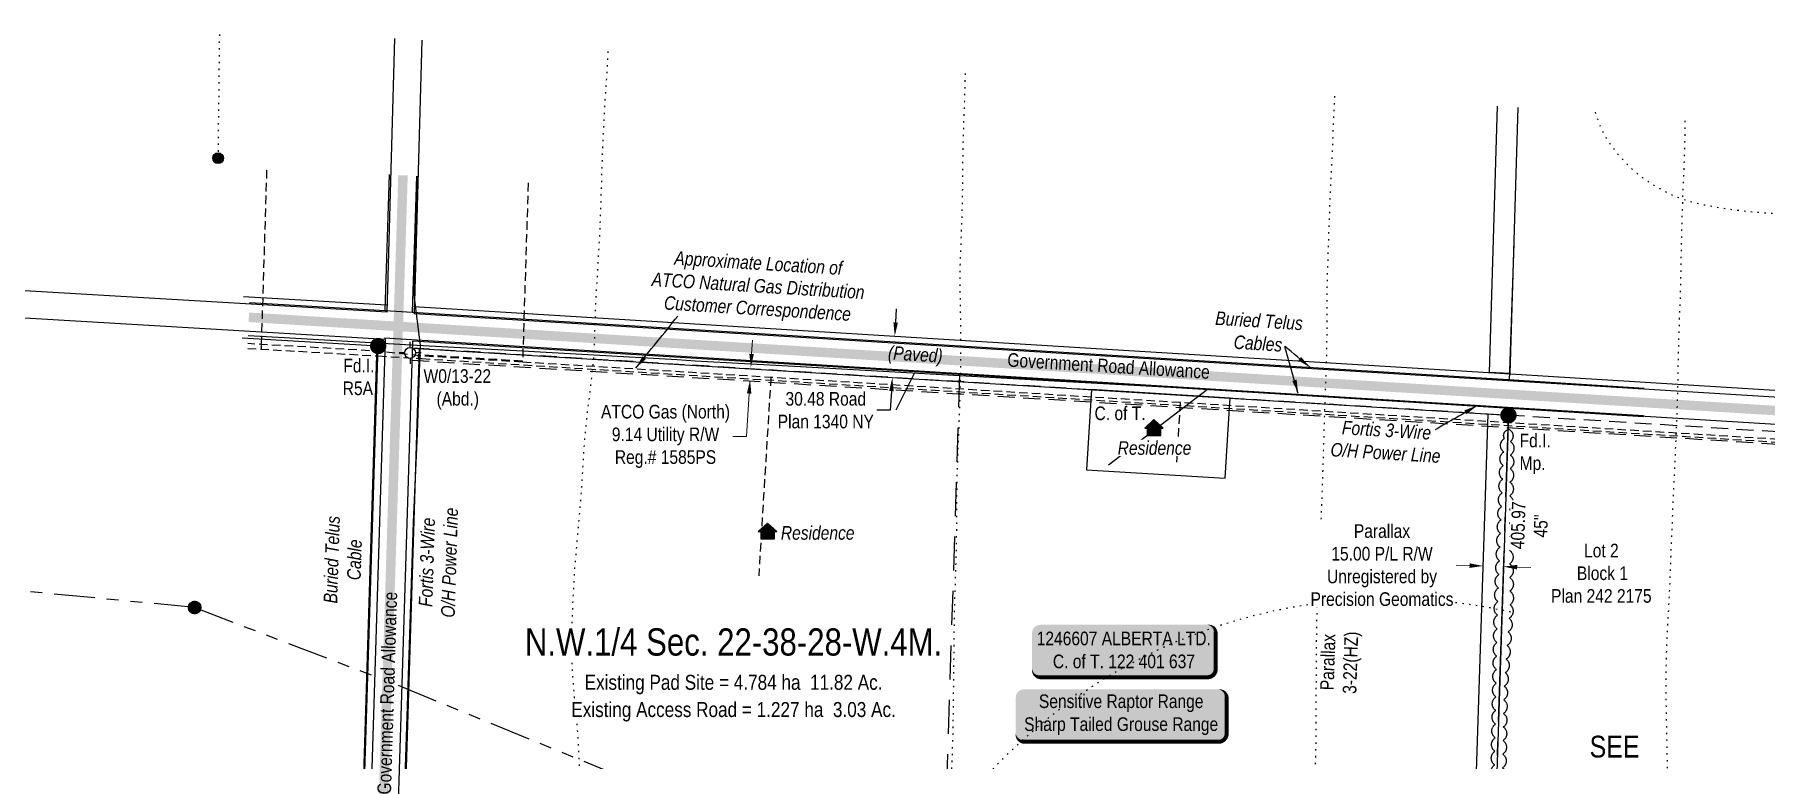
# Model space of a CAD drawing. Extents: x 296586 to 307845, y 5796063 to 5801446.
# Drawn here: x 299697 to 300969, y 5796954 to 5797486 of the extents above; entities that cross this region are included whole.
import ezdxf
from ezdxf.enums import TextEntityAlignment as Align

# ---------------------------------------------------------------- set-up
doc = ezdxf.new("R2010")
doc.units = 0
doc.header["$LTSCALE"] = 5
doc.header["$PDSIZE"] = 0.5
for name, pattern in [('0', [1, 1, 0]), ('foc-DOT', [1, 0.2, -0.8]), ('foc-DRILLPATH', [14.75, 6, -1.75, 1.75, -1.75, 1.75, -1.75]), ('foc-FLOWLINE', [3.75, 2.5, -1.25]), ('foc-LSD', [8, 5, -3]), ('foc-QUARTERLINE', [33, 25, -3, 2, -3]), ('UG_PIPE', [1.875, 1.25, -0.625])]:
    doc.linetypes.add(name, pattern=pattern)
doc.layers.get('Defpoints').update_dxf_attribs({"color": 9})
for name, color, linetype in [('AS-DRILL', 8, 'foc-DOT'), ('AS-DRILL-T', 8, 'Continuous'), ('AS-OWNER', 7, 'Continuous'), ('AS-PIPE-UG', 44, 'UG_PIPE'), ('AS-PIPE-UG-T', 44, 'Continuous'), ('AS-POWER', 104, 'foc-POWER'), ('AS-POWER-T', 104, 'Continuous'), ('AS-RESIDENCE', 14, 'Continuous'), ('AS-ROADS', 254, 'Continuous'), ('AS-TELEPHONE', 224, 'foc-TEL'), ('AS-TELEPHONE-T', 224, 'Continuous'), ('AS-WILDLIFE-BLOCK', 131, 'Continuous'), ('C-RW', 13, 'Continuous'), ('C-SYMBOL', 7, 'Continuous'), ('C-WS-S', 8, 'Continuous'), ('F-EZE', 190, 'foc-FLOWLINE'), ('F-WS-S', 8, 'Continuous'), ('L-AREAREQUIRED', 7, 'Continuous'), ('L-AREAWORK', 5, 'Continuous'), ('L-BD', 7, 'Continuous'), ('L-DETAIL-T', 3, 'Continuous'), ('L-MON', 1, 'Continuous'), ('L-ROAD-T', 7, 'Continuous'), ('L-SEC', 7, 'Continuous'), ('L-SECQ', 8, 'foc-QUARTERLINE'), ('L-SECTION-LSD', 7, 'foc-LSD'), ('L-TITLEDB', 4, 'Continuous'), ('P-PDRILLPATH', 12, 'foc-DRILLPATH'), ('T-BUSH', 110, '0')]:
    doc.layers.add(name, color=color, linetype=linetype)
for name, color, linetype, lineweight in [('C-RW-T', 13, 'Continuous', 9), ('F-RW-T', 190, 'Continuous', 9), ('T-TEXT', 48, 'Continuous', 18)]:
    doc.layers.add(name, color=color, linetype=linetype, lineweight=lineweight)
doc.styles.add('100L', font='ARIALN.TTF', dxfattribs={"height": 11})
doc.styles.add('175L', font='ARIALN.TTF', dxfattribs={"height": 20})
doc.styles.add('80', font='ARIALN.TTF', dxfattribs={"height": 10})
doc.styles.add('80CG', font='ARIALN.TTF', dxfattribs={"height": 10})
doc.styles.add('80L', font='ARIALN.TTF', dxfattribs={"height": 10})
doc.styles.add('80LS', font='ARIALNI.TTF', dxfattribs={"height": 10})
doc.styles.add('foc-LtypeFont', font='ARIALN.TTF', dxfattribs={"height": 7.35})
doc.linetypes.add('foc-POWER', pattern='A,6,-1,["P",foc-LtypeFont,S=0.2,R=0,X=-0.625,Y=-0.75],-1.24,4', length=12.24)
doc.linetypes.add('foc-POWER-NOLINE', pattern='A,0,-4,["P",foc-LtypeFont,S=0.2,R=0,X=-0.625,Y=-0.75],-8.24', length=12.24)
doc.linetypes.add('foc-TEL', pattern='A,2,-1,["T",foc-LtypeFont,S=0.2,R=0,X=-0.425,Y=-0.75],-1.24,8', length=12.24)
doc.linetypes.add('foc-TEL-NOLINE', pattern='A,0,-2,["T",foc-LtypeFont,S=0.2,R=0,X=-0.425,Y=-0.75],-10.24', length=12.24)
doc.dimstyles.new('Compass 5 000', dxfattribs={"dimscale": 5, "dimtxt": 9, "dimasz": 2, "dimexe": 0.2, "dimexo": 0.0625, "dimgap": 0.5, "dimtad": 0, "dimtih": 1, "dimtoh": 1, "dimzin": 0, "dimdsep": 46, "dimtxsty": '80CG', "dimcen": 0.1, "dimse1": 1, "dimse2": 1, "dimclrd": 256, "dimclrt": 256, "dimaunit": 1, "dimadec": 4, "dimazin": 0, "dimtfac": 0.06, "dimtofl": 0, "dimtmove": 0, "dimatfit": 1, "dimfxl": 0.2, "dimtolj": 1, "dimtzin": 0, "dimlwd": -1, "dimarcsym": 0})

# ---------------------------------------------------------------- blocks, each defined once
blk = doc.blocks.new('*D378')
at = {"layer": 'Defpoints', "color": 0, "transparency": 16777216}
for p in [(300319, 5797265.4), (300317.1, 5797235), (300327.2, 5797234.4)]:
    blk.add_point(p, dxfattribs=at)
at = {"layer": 'L-TITLEDB', "transparency": 16777216}
for p, q in [((300329.7, 5797274.8), (300330.3, 5797284.8)), ((300326.6, 5797224.4), (300325.7, 5797210.3)), ((300325.7, 5797210.3), (300315.7, 5797210.3))]:
    blk.add_line(p, q, dxfattribs=at)
for points in [[(300328, 5797274.9), (300331.3, 5797274.7), (300329, 5797264.8)], [(300324.9, 5797224.5), (300328.2, 5797224.3), (300327.2, 5797234.4)]]:
    blk.add_solid(points, dxfattribs=at)
at = {"layer": 'L-TITLEDB', "transparency": 16777216, "insert": (300278.3, 5797210.3), "char_height": 10, "attachment_point": 5, "style": '80CG'}
blk.add_mtext('\\A1;30.48 Road\\PPlan 1340 NY', dxfattribs=at)
blk = doc.blocks.new('*D379')
at = {"layer": 'Defpoints', "color": 0, "transparency": 16777216}
for p in [(300161.9, 5797245.5), (300161.4, 5797236.3), (300222.6, 5797232.6)]:
    blk.add_point(p, dxfattribs=at)
at = {"layer": 'F-RW-T', "transparency": 16777216}
for p, q in [((300223.8, 5797251.7), (300224.4, 5797261.7)), ((300222, 5797222.6), (300220, 5797191.1)), ((300220, 5797191.1), (300210, 5797191.1))]:
    blk.add_line(p, q, dxfattribs=at)
for points in [[(300222.1, 5797251.8), (300225.4, 5797251.6), (300223.2, 5797241.7)], [(300220.3, 5797222.7), (300223.6, 5797222.5), (300222.6, 5797232.6)]]:
    blk.add_solid(points, dxfattribs=at)
at = {"layer": 'F-RW-T', "transparency": 16777216, "insert": (300160.5, 5797191.1), "char_height": 10, "attachment_point": 5, "style": '80CG'}
blk.add_mtext('\\A1;ATCO Gas (North)\\P9.14 Utility R/W\\PReg.# 1585PS', dxfattribs=at)
blk = doc.blocks.new('*U382')
h = blk.add_hatch(color=59)
edge = h.paths.add_edge_path()
edge.add_line((-61.5, -20), (61.5, -20))
edge.add_arc((61.5, -14), 6, 270, 360)
edge.add_line((67.5, -14), (67.5, 12.5))
edge.add_arc((61.5, 12.5), 6, 0, 90)
edge.add_line((61.5, 18.5), (-61.5, 18.5))
edge.add_arc((-61.5, 12.5), 6, 90, 180)
edge.add_line((-67.5, 12.5), (-67.5, -14))
edge.add_arc((-61.5, -14), 6, 180, 270)
at = {"color": 1, "flags": 128}
blk.add_lwpolyline([(-61.5, -20, 3, 3, 0), (61.5, -20, 3, 3, 0.414214), (67.5, -14, 3, 3, 0), (67.5, 12.5, 3, 0, 0.414214), (61.5, 18.5, 0, 0, 0), (-61.5, 18.5, 0, 0, 0.414214), (-67.5, 12.5, 0, 0, 0), (-67.5, -14, 0, 3, 0.414214)], format="xyseb", close=True, dxfattribs=at)
blk.add_lwpolyline([(-55.1, -16, 0, 7.5, 0), (0, 0, 0, 0, 0)], format="xyseb", dxfattribs=at)
at = {"color": 1, "style": '80'}
blk.add_attdef('ENTER_TEXT_001', (-36, -5), '', height=10, dxfattribs=at)
blk = doc.blocks.new('*U387')
h = blk.add_hatch(color=255)
edge = h.paths.add_edge_path()
edge.add_line((-71.5, -20), (71.5, -20))
edge.add_arc((71.5, -14), 6, 270, 360)
edge.add_line((77.5, -14), (77.5, 12.5))
edge.add_arc((71.5, 12.5), 6, 0, 90)
edge.add_line((71.5, 18.5), (-71.5, 18.5))
edge.add_arc((-71.5, 12.5), 6, 90, 180)
edge.add_line((-77.5, 12.5), (-77.5, -14))
edge.add_arc((-71.5, -14), 6, 180, 270)
at = {"color": 131, "flags": 128}
blk.add_lwpolyline([(-71.5, -20, 3, 3, 0), (71.5, -20, 3, 3, 0.414214), (77.5, -14, 3, 3, 0), (77.5, 12.5, 3, 0, 0.414214), (71.5, 18.5, 0, 0, 0), (-71.5, 18.5, 0, 0, 0.414214), (-77.5, 12.5, 0, 0, 0), (-77.5, -14, 0, 3, 0.414214)], format="xyseb", close=True, dxfattribs=at)
at = {"color": 131, "style": '80'}
blk.add_attdef('ENTER_TEXT_001', (-36, -5), '', height=10, dxfattribs=at)
blk = doc.blocks.new('GABD')
for p, q in [((-0.81, 0), (-1.62, 0)), ((0, 0.81), (0, 1.62)), ((1.62, 0), (0.81, 0)), ((0, -0.81), (0, -1.62))]:
    blk.add_line(p, q)
blk.add_circle((0, 0), 0.8)
blk = doc.blocks.new('res_occ')
for points in [[(0.1, 0.89), (-1.26, -0.37), (1.46, -0.37)], [(-0.9, -1.43), (1.1, -1.43), (1.1, -0.37), (-0.9, -0.37)]]:
    blk.add_hatch(color=14).paths.add_polyline_path(points)
at = {"color": 14}
for points in [[(0.1, 0.89), (-1.26, -0.37), (1.46, -0.37)], [(-0.9, -1.43), (1.1, -1.43), (1.1, -0.37), (-0.9, -0.37)]]:
    blk.add_lwpolyline(points, close=True, dxfattribs=at)
blk = doc.blocks.new('fdia')
at = {"color": 255, "const_width": 1}
blk.add_lwpolyline([(-0.5, 0, 1), (0.5, 0, 1)], format="xyb", close=True, dxfattribs=at)
blk = doc.blocks.new('Fdiaa')
blk.add_blockref('fdia', (0, 0))
blk = doc.blocks.new('fdib')
at = {"color": 1, "const_width": 1.6}
blk.add_lwpolyline([(-0.4, 0, 1), (0.4, 0, 1)], format="xyb", close=True, dxfattribs=at)
at = {"color": 1}
blk.add_circle((0, 0), 0.8, dxfattribs=at)
blk = doc.blocks.new('Fdibb')
blk.add_blockref('fdib', (0, 0))
blk = doc.blocks.new('fdicc')
for name in ['Fdibb', 'Fdiaa']:
    blk.add_blockref(name, (0, 0))
blk = doc.blocks.new('FDI')
blk.add_blockref('fdicc', (0, 0))
blk = doc.blocks.new('*D443')
at = {"layer": 'C-RW-T', "transparency": 16777216}
for p, q in [((300751.4, 5797096.2), (300741.5, 5797096.5)), ((300786.4, 5797095.1), (300796.4, 5797094.7))]:
    blk.add_line(p, q, dxfattribs=at)
for points in [[(300751.5, 5797097.9), (300751.4, 5797094.5), (300761.4, 5797095.9)], [(300786.5, 5797096.7), (300786.4, 5797093.4), (300776.4, 5797095.4)]]:
    blk.add_solid(points, dxfattribs=at)
at = {"layer": 'Defpoints', "color": 0, "transparency": 16777216}
for p in [(300761.4, 5797095.9), (300761.4, 5797095.5), (300776.4, 5797095)]:
    blk.add_point(p, dxfattribs=at)
at = {"layer": 'C-RW-T', "transparency": 16777216, "insert": (300687.1, 5797096.5), "char_height": 10, "attachment_point": 5, "style": '80CG', "bg_fill": 3, "box_fill_scale": 1.1, "bg_fill_color": 256, "bg_fill_true_color": 13158600, "bg_fill_transparency": 0}
blk.add_mtext('\\A1;Parallax\\P15.00 P/L R/W\\PUnregistered by\\PPrecision Geomatics', dxfattribs=at)
blk = doc.blocks.new('BH_C')
h = blk.add_hatch(color=255)
h.dxf.hatch_style = 1
edge = h.paths.add_edge_path()
edge.add_arc((0, 0), 1.01, 0, 360)
at = {"color": 14}
for radius in [0.91, 0.4]:
    blk.add_circle((0, 0), radius, dxfattribs=at)

msp = doc.modelspace()

# ---------------------------------------------------------------- hatches: boundary and pattern name
at = {"layer": 'AS-DRILL-T'}
h = msp.add_hatch(color=256, dxfattribs=at)
h.dxf.hatch_style = 1
edge = h.paths.add_edge_path()
edge.add_arc((299831.654, 5797395.509), 4, 0, 360)

# ---------------------------------------------------------------- linework, layer by layer
at = {"flags": 128}
for points in [[(299955.792, 5797282.349), (299961.493, 5797483.495)], [(299975.926, 5797281.116), (299981.58, 5797482.26)]]:
    msp.add_lwpolyline(points, dxfattribs=at)
at = {"layer": 'AS-DRILL', "flags": 128}
for points in [[(299832.646, 5797486.288), (299832.467, 5797478.174), (299832.245, 5797459.187), (299832.073, 5797440.209), (299831.796, 5797421.114), (299831.737, 5797414.511), (299831.654, 5797395.509)], [(300118.129, 5797473.865), (300117.252, 5797457.626), (300115.98, 5797438.271), (300114.88, 5797419.2), (300114.042, 5797399.918), (300113.417, 5797380.728), (300112.837, 5797361.646), (300112.079, 5797342.361), (300111.055, 5797323.186), (300109.897, 5797303.927), (300108.879, 5797284.653), (300108.298, 5797265.561), (300107.369, 5797246.493), (300105.285, 5797227.611), (300102.915, 5797208.561), (300100.991, 5797189.653), (300099.702, 5797170.6), (300098.594, 5797151.339), (300096.975, 5797132.309), (300095.232, 5797113.184), (300093.668, 5797094.251), (300092.532, 5797075.282), (300091.662, 5797056.211), (300091.227, 5797037.013), (300091.816, 5797018.124), (300093.47, 5796999.102), (300095.321, 5796979.992), (300096.513, 5796960.938), (300097.265, 5796941.872), (300097.416, 5796922.791), (300097.165, 5796903.695), (300096.827, 5796884.393), (300096.028, 5796865.11), (300094.935, 5796845.948), (300093.84, 5796826.777), (300092.65, 5796807.709), (300091.022, 5796788.679), (300089.002, 5796769.395), (300087.007, 5796750.2), (300085.673, 5796731.058), (300085.089, 5796711.876), (300084.685, 5796692.697), (300084.067, 5796673.406), (300083.209, 5796654.125), (300082.099, 5796635.064), (300080.829, 5796616), (300079.71, 5796596.94), (300078.525, 5796577.772), (300077.959, 5796558.289), (300078.115, 5796539.087), (300078.167, 5796519.789), (300078.393, 5796500.594), (300079.009, 5796481.404), (300079.402, 5796462.112), (300079.499, 5796443.213), (300079.861, 5796423.913), (300080.667, 5796404.935), (300081.825, 5796385.773), (300082.766, 5796366.699), (300083.579, 5796347.411), (300084.878, 5796328.263), (300086.552, 5796309.23), (300088.226, 5796290.207), (300089.603, 5796271.256), (300090.195, 5796251.966), (300089.905, 5796232.872), (300088.985, 5796213.794), (300087.815, 5796197.083)], [(300380.659, 5797457.725), (300380.561, 5797451.037), (300379.967, 5797431.856), (300379.251, 5797412.869), (300378.876, 5797393.669), (300378.692, 5797374.471), (300378.301, 5797355.371), (300377.617, 5797336.183), (300376.929, 5797316.905), (300376.874, 5797297.701), (300377.189, 5797278.703), (300377.284, 5797259.504), (300377.184, 5797240.402), (300376.818, 5797221.412), (300376.199, 5797202.121), (300375.415, 5797182.937), (300374.709, 5797163.95), (300374.42, 5797144.656), (300374.316, 5797125.454), (300374.028, 5797106.16), (300373.433, 5797086.969), (300372.805, 5797067.678), (300372.53, 5797048.474), (300372.298, 5797029.077), (300372.097, 5797009.98), (300371.919, 5796990.681), (300371.557, 5796971.791), (300370.976, 5796952.699), (300370.082, 5796933.519), (300368.986, 5796914.548), (300368.052, 5796895.37), (300367.664, 5796876.08), (300367.567, 5796857.078), (300367.559, 5796837.783), (300367.549, 5796818.678), (300367.278, 5796799.583), (300366.79, 5796780.287), (300366.111, 5796760.999), (300365.153, 5796741.722), (300364.173, 5796722.646), (300363.473, 5796703.569), (300362.735, 5796684.283), (300361.849, 5796665.303), (300360.779, 5796646.231), (300359.361, 5796626.982), (300357.812, 5796607.949), (300356.319, 5796588.804), (300355.215, 5796569.643), (300354.791, 5796550.454), (300354.922, 5796531.363), (300355.132, 5796512.269), (300355.123, 5796492.974), (300355.1, 5796473.789), (300355.42, 5796454.691), (300355.766, 5796435.501), (300355.728, 5796416.197), (300355.728, 5796397.102), (300356.032, 5796378.104), (300356.084, 5796358.806), (300355.595, 5796339.51), (300354.817, 5796320.226), (300353.728, 5796300.954), (300352.529, 5796281.897), (300351.154, 5796262.947), (300349.277, 5796243.737), (300347.385, 5796224.628), (300345.874, 5796205.293), (300344.956, 5796186.014), (300344.785, 5796181.497)], [(300652.223, 5797441.03), (300651.312, 5797422.753), (300650.566, 5797403.767), (300649.695, 5797384.687), (300648.795, 5797365.608), (300648.081, 5797346.421), (300647.423, 5797327.132), (300646.734, 5797307.844), (300646.464, 5797288.749), (300646.522, 5797269.851), (300646.256, 5797250.356), (300645.627, 5797231.066), (300644.903, 5797211.889), (300644.305, 5797192.608), (300643.771, 5797173.424), (300643.113, 5797154.145), (300642.469, 5797134.955), (300641.579, 5797115.875), (300640.521, 5797097.113), (300639.697, 5797077.93), (300639.097, 5797058.839), (300638.776, 5797039.746), (300638.636, 5797020.647), (300638.578, 5797001.844), (300638.577, 5796982.738), (300638.411, 5796963.739), (300637.817, 5796944.558), (300637.087, 5796925.472), (300636.502, 5796906.28), (300635.828, 5796887.091), (300634.808, 5796868.017), (300633.628, 5796848.949), (300632.48, 5796829.69), (300631.374, 5796810.719), (300630.199, 5796791.761), (300628.989, 5796772.694), (300627.866, 5796753.534), (300626.874, 5796734.658), (300625.939, 5796715.48), (300625.125, 5796696.298), (300624.371, 5796677.112), (300623.713, 5796657.823), (300623.138, 5796638.631), (300622.51, 5796619.34), (300621.873, 5796600.351), (300621.231, 5796580.961), (300620.647, 5796561.769), (300620.069, 5796542.487), (300619.474, 5796523.295), (300618.91, 5796504.102), (300618.353, 5796485.109), (300617.747, 5796466.118), (300617.053, 5796446.93), (300616.202, 5796427.849), (300615.352, 5796408.768), (300614.612, 5796389.682), (300613.808, 5796370.499), (300612.918, 5796351.419), (300611.908, 5796332.355), (300610.64, 5796313.09), (300609.173, 5796293.844), (300607.795, 5796274.593), (300606.871, 5796255.415), (300606.151, 5796236.339), (300605.411, 5796217.253), (300604.745, 5796198.264), (300604.164, 5796179.172), (300603.91, 5796165.781)], [(300843.736, 5797429.256), (300845.481, 5797424.086), (300848.276, 5797417.197), (300851.921, 5797410.315), (300856.262, 5797403.804), (300861.182, 5797397.511), (300866.646, 5797391.546), (300872.595, 5797385.941), (300879.258, 5797380.688), (300886.51, 5797375.882), (300894.024, 5797371.595), (300901.583, 5797367.957), (300908.769, 5797365.225), (300912.465, 5797364.075), (300916.395, 5797363.006), (300920.638, 5797361.984), (300920.866, 5797361.935), (300925.173, 5797361.03), (300929.961, 5797360.146), (300934.782, 5797359.341), (300939.735, 5797358.571), (300944.84, 5797357.824), (300950.126, 5797357.131), (300955.566, 5797356.521), (300961.239, 5797355.991), (300967.145, 5797355.533), (300973.092, 5797355.093), (300979.148, 5797354.679)], [(300909.728, 5797423.05), (300909.629, 5797410.453), (300909.029, 5797391.372), (300908.218, 5797372.289), (300907.552, 5797353.3), (300907.048, 5797334.105), (300906.693, 5797314.904), (300906.267, 5797295.415), (300905.577, 5797276.327), (300904.931, 5797257.338), (300904.56, 5797238.237), (300904.164, 5797219.248), (300903.47, 5797200.06), (300902.65, 5797180.978), (300901.759, 5797161.898), (300900.921, 5797142.616), (300900.137, 5797123.432), (300899.343, 5797104.249), (300898.644, 5797084.961), (300897.726, 5797065.683), (300896.638, 5797046.411), (300895.894, 5797027.235), (300895.676, 5797007.938), (300895.898, 5796988.644), (300896.306, 5796969.742), (300896.703, 5796950.55), (300896.939, 5796931.355), (300896.877, 5796912.452), (300896.809, 5796893.159), (300896.774, 5796873.955), (300896.654, 5796854.854), (300896.624, 5796835.76), (300896.722, 5796816.36), (300896.721, 5796797.255), (300896.473, 5796777.959), (300896.179, 5796758.765), (300895.936, 5796739.86), (300895.562, 5796720.669), (300894.914, 5796701.38), (300894.13, 5796682.196), (300893.321, 5796662.913), (300892.585, 5796643.927), (300891.841, 5796624.741), (300890.953, 5796605.461), (300890.029, 5796586.283), (300889.085, 5796567.106), (300887.987, 5796547.844), (300886.841, 5796528.875), (300885.649, 5796509.507), (300884.568, 5796490.646), (300883.758, 5796471.563), (300883.163, 5796452.371), (300882.587, 5796433.379), (300881.913, 5796414.19), (300881.252, 5796395.102), (300880.668, 5796375.91), (300880.078, 5796356.818), (300879.43, 5796337.538), (300878.765, 5796318.349), (300878.123, 5796298.96), (300877.494, 5796279.669), (300876.964, 5796260.575), (300876.42, 5796241.381), (300875.815, 5796222.19), (300875.195, 5796203.1), (300874.457, 5796183.814), (300873.662, 5796164.63), (300873.206, 5796154.398)]]:
    msp.add_lwpolyline(points, dxfattribs=at)
msp.add_lwpolyline([(300324.212, 5796509.352, -0.11122037), (300291.668, 5796682.081, -0.01616826), (300293.204, 5796707.896), (300293.24, 5796708.285, -0.18492185), (300419.596, 5796964.942), (300419.607, 5796964.951, -0.00371842), (300423.999, 5796968.963), (300424.425, 5796969.347, -0.16561939), (300661.517, 5797070.839), (300662.631, 5797070.924, -0.0613501), (300760.312, 5797066.395), (300760.62, 5797066.342, -0.01463503), (300783.572, 5797061.734, -0.01463503)], format="xyb", dxfattribs=at)
at = {"layer": 'AS-DRILL-T'}
msp.add_circle((299831.654, 5797395.509), 4, dxfattribs=at)
at = {"layer": 'AS-PIPE-UG', "flags": 128}
for points in [[(299863.583, 5797258.687), (299867.638, 5797389.082)], [(300059.531, 5797377.285), (300055.459, 5797246.374)], [(299853.388, 5797255.792), (299863.475, 5797255.204), (299949.242, 5797250.201)], [(299980.235, 5797250.281), (299979.736, 5797250.312), (299949.362, 5797253.689), (299863.583, 5797258.687), (299853.517, 5797259.273)], [(299863.475, 5797255.204), (299863.58, 5797258.587)], [(299949.242, 5797250.201), (299978.608, 5797248.395)], [(300055.36, 5797246.38), (299978.705, 5797251.095), (299978.608, 5797248.395)], [(299978.608, 5797248.395), (299981.282, 5797248.231)], [(299980.736, 5797250.25), (299980.235, 5797250.281)], [(300055.438, 5797245.657), (299980.736, 5797250.25)], [(299981.282, 5797248.231), (300978.638, 5797186.879)], [(300055.438, 5797245.657), (300055.459, 5797246.374)], [(300978.703, 5797188.883), (300779.926, 5797201.115), (300576.25, 5797213.638), (300538.773, 5797215.942), (300474.449, 5797219.897), (300237.943, 5797234.437), (300055.438, 5797245.657)], [(300237.943, 5797234.437), (300228.983, 5797088.777)], [(300538.773, 5797215.942), (300536.08, 5797172.17)]]:
    msp.add_lwpolyline(points, dxfattribs=at)
at = {"layer": 'AS-POWER', "flags": 128}
for points in [[(299949.294, 5796351.8), (299950.888, 5796401.518), (299956.004, 5796504.837), (299956.025, 5796530.34), (299957.553, 5796576.515), (299959.132, 5796610.304), (299960.344, 5796650.323), (299962.175, 5796715.826), (299962.249, 5796717.84), (299965.568, 5796818.066), (299968.357, 5796917.805), (299971.786, 5797022.964), (299975.215, 5797128.123), (299978.079, 5797193.407), (299979.891, 5797245.69), (299980.322, 5797258.12), (299975.681, 5797294.99), (299976.46, 5797320.619), (299978.139, 5797375.889), (299978.334, 5797382.335)], [(299853.74, 5797265.284), (299880.217, 5797263.712), (299977.967, 5797258.206)], [(299977.607, 5797258.244), (300050.925, 5797254.145), (300168.998, 5797247.546), (300182.302, 5797246.715), (300255.307, 5797242.723), (300341.998, 5797237.878), (300450.742, 5797231.802), (300558.946, 5797225.757), (300639.717, 5797220.706), (300879.207, 5797205.738)], [(300343.485, 5797237.797), (300329.849, 5797210.295)], [(300486.193, 5797170.186), (300558.946, 5797225.757)]]:
    msp.add_lwpolyline(points, dxfattribs=at)
at = {"layer": 'AS-POWER', "linetype": 'foc-POWER-NOLINE', "flags": 128}
msp.add_lwpolyline([(299974.561, 5797282.322), (299977.67, 5797382.317)], dxfattribs=at)
at = {"layer": 'AS-ROADS', "const_width": 7, "flags": 128}
for points in [[(299933.099, 5796297.472), (299941.071, 5796537.215), (299967.528, 5797382.941)], [(299854.234, 5797278.624), (300979.391, 5797209.9)]]:
    msp.add_lwpolyline(points, dxfattribs=at)
at = {"layer": 'AS-TELEPHONE', "linetype": 'foc-TEL-NOLINE', "flags": 128}
for points in [[(299954.485, 5797283.554), (299957.596, 5797383.552)], [(299854.632, 5797289.374), (299954.485, 5797283.554), (300780.039, 5797232.8), (300879.891, 5797226.656)], [(299920.261, 5796350.59), (299923.688, 5796460.346), (299948.526, 5797258.569)], [(299953.86, 5797263.448), (300779.408, 5797212.694), (300879.234, 5797206.551)]]:
    msp.add_lwpolyline(points, dxfattribs=at)
at = {"layer": 'C-RW', "flags": 128}
msp.add_lwpolyline([(300787.033, 5797432.742), (300781.025, 5797237.236), (300766.046, 5797238.154), (300772.096, 5797433.66)], dxfattribs=at)
msp.add_lwpolyline([(300755.506, 5796456.108), (300740.529, 5796457.012), (300765.095, 5797207.575), (300780.072, 5797206.658)], close=True, dxfattribs=at)
at = {"layer": 'F-EZE', "flags": 128}
for points in [[(300978.883, 5797194.37), (300779.186, 5797206.658), (299974.547, 5797255.965)], [(300978.584, 5797185.231), (300778.624, 5797197.535), (299974.261, 5797246.826)]]:
    msp.add_lwpolyline(points, dxfattribs=at)
at = {"layer": 'L-MON', "flags": 128}
for points in [[(299954.454, 5797257.205), (299949.284, 5797257.512)], [(299954.454, 5797257.205), (299954.613, 5797262.382)]]:
    msp.add_lwpolyline(points, dxfattribs=at)
at = {"layer": 'L-SEC', "flags": 128}
for points in [[(299955.792, 5797282.349), (299156.173, 5797329.428)], [(299954.616, 5797262.385), (299154.997, 5797309.464)], [(301587.026, 5797182.497), (299975.926, 5797281.116)], [(299921.799, 5796207.152), (299954.616, 5797262.385)], [(299941.886, 5796205.934), (299974.704, 5797261.155)], [(299949.284, 5797257.511), (299954.455, 5797257.207)], [(299954.455, 5797257.207), (299954.616, 5797262.385)], [(301585.804, 5797162.536), (299974.704, 5797261.155)]]:
    msp.add_lwpolyline(points, dxfattribs=at)
at = {"layer": 'L-SECQ', "flags": 128}
for points in [[(300780.909, 5797231.842), (300784.214, 5797332.732)], [(300745.701, 5796157.181), (300780.254, 5797211.846)]]:
    msp.add_lwpolyline(points, dxfattribs=at)
at = {"layer": 'L-SECTION-LSD', "flags": 128}
msp.add_lwpolyline([(300376.672, 5797237.456), (300350.974, 5796432.698)], dxfattribs=at)
at = {"layer": 'L-TITLEDB', "flags": 128}
for points in [[(299850.408, 5797293.788), (299955.404, 5797287.675)], [(299975.48, 5797286.443), (300356.924, 5797263.104)], [(299949.284, 5797257.511), (299849.28, 5797263.331)], [(299925.817, 5796506.2), (299949.284, 5797257.511)], [(299949.284, 5797257.511), (299954.456, 5797257.195)], [(299956.28, 5796505.248), (299979.719, 5797255.649)], [(299974.547, 5797255.965), (300355.063, 5797232.683)], [(300356.926, 5797263.104), (300785.367, 5797236.861)], [(300355.063, 5797232.683), (300783.504, 5797206.44)], [(300785.367, 5797236.861), (300979.881, 5797224.891)]]:
    msp.add_lwpolyline(points, dxfattribs=at)
msp.add_lwpolyline([(300473.639, 5797225.443), (300470.019, 5797166.558), (300571.818, 5797160.299), (300574.517, 5797204.2), (300575.439, 5797219.184)], close=True, dxfattribs=at)
at = {"layer": 'P-PDRILLPATH'}
msp.add_line((299814.433, 5797065.382), (296842.443, 5797350.125), dxfattribs=at)
at = {"layer": 'P-PDRILLPATH', "flags": 128}
msp.add_lwpolyline([(299814.433, 5797065.382), (299948.556, 5797014.164)], dxfattribs=at)
at = {"layer": 'T-BUSH', "flags": 128}
msp.add_lwpolyline([(300767.399, 5796554.47, -0.52056705), (300770.544, 5796544.978, -0.52056705), (300773.689, 5796535.486, -0.52056705), (300776.591, 5796525.927, -0.52056705), (300778.727, 5796516.158, -0.52056705), (300780.863, 5796506.39, -0.52056705), (300780.358, 5796496.475, -0.52056705), (300779.313, 5796486.53, -0.52056705), (300779.051, 5796476.572, -0.52056705), (300779.776, 5796466.599, -0.52056705), (300780.823, 5796456.665, -0.52056705), (300774.448, 5796453.684, -0.52056705), (300764.449, 5796453.77, -0.52056705), (300754.46, 5796454.006, -0.52056705), (300744.546, 5796455.305, -0.52056705), (300734.631, 5796456.604, -0.52056705), (300724.774, 5796458.26, -0.52056705), (300732.394, 5796461.477, -0.52056705), (300741.465, 5796465.686, -0.52056705), (300750.098, 5796470.452, -0.52056705), (300751.401, 5796480.35, -0.52056705), (300752.544, 5796490.284, -0.52056705), (300753.688, 5796500.217, -0.52056705), (300754.831, 5796510.151, -0.52056705), (300755.742, 5796520.109, -0.52056705), (300756.64, 5796530.068, -0.52056705), (300757.539, 5796540.027, -0.52056705), (300758.438, 5796549.986, -0.52056705), (300759.337, 5796559.945, -0.52056705), (300760.014, 5796569.915, -0.52056705), (300760.104, 5796579.914, -0.52056705), (300760.193, 5796589.913, -0.52056705), (300760.283, 5796599.912, -0.52056705), (300760.372, 5796609.911, -0.52056705), (300760.462, 5796619.91, -0.52056705), (300760.551, 5796629.909, -0.52056705), (300760.732, 5796639.906, -0.52056705), (300761.075, 5796649.899, -0.52056705), (300761.417, 5796659.893, -0.52056705), (300761.76, 5796669.886, -0.52056705), (300762.103, 5796679.88, -0.52056705), (300762.446, 5796689.874, -0.52056705), (300762.788, 5796699.867, -0.52056705), (300763.131, 5796709.861, -0.52056705), (300763.474, 5796719.854, -0.52056705), (300763.816, 5796729.848, -0.52056705), (300764.159, 5796739.841, -0.52056705), (300764.502, 5796749.835, -0.52056705), (300764.845, 5796759.828, -0.52056705), (300765.187, 5796769.822, -0.52056705), (300765.53, 5796779.815, -0.52056705), (300765.873, 5796789.809, -0.52056705), (300766.212, 5796799.803, -0.52056705), (300766.543, 5796809.796, -0.52056705), (300766.874, 5796819.79, -0.52056705), (300767.204, 5796829.784, -0.52056705), (300767.526, 5796839.779, -0.52056705), (300767.838, 5796849.773, -0.52056705), (300768.151, 5796859.768, -0.52056705), (300768.463, 5796869.762, -0.52056705), (300768.649, 5796879.76, -0.52056705), (300768.835, 5796889.758, -0.52056705), (300769.02, 5796899.755, -0.52056705), (300769.206, 5796909.753, -0.52056705), (300769.392, 5796919.751, -0.52056705), (300769.577, 5796929.748, -0.52056705), (300769.763, 5796939.746, -0.52056705), (300769.949, 5796949.744, -0.52056705), (300770.134, 5796959.741, -0.52056705), (300770.32, 5796969.739, -0.52056705), (300770.506, 5796979.737, -0.52056705), (300770.692, 5796989.734, -0.52056705), (300770.877, 5796999.732, -0.52056705), (300771.063, 5797009.73, -0.52056705), (300771.249, 5797019.727, -0.52056705), (300771.434, 5797029.725, -0.52056705), (300771.62, 5797039.723, -0.52056705), (300771.806, 5797049.721, -0.52056705), (300771.991, 5797059.718, -0.52056705), (300772.314, 5797069.712, -0.52056705), (300772.706, 5797079.704, -0.52056705), (300773.099, 5797089.695, -0.52056705), (300773.491, 5797099.687, -0.52056705), (300773.884, 5797109.679, -0.52056705), (300774.277, 5797119.67, -0.52056705), (300774.669, 5797129.662, -0.52056705), (300775.062, 5797139.654, -0.52056705), (300775.454, 5797149.646, -0.52056705), (300775.847, 5797159.637, -0.52056705), (300776.24, 5797169.629, -0.52056705), (300776.632, 5797179.621, -0.52056705), (300777.025, 5797189.612, -0.52056705), (300780.58, 5797196.314, -0.52056705), (300781.555, 5797187.417, -0.52056705), (300781.413, 5797177.418, -0.52056705), (300781.271, 5797167.42, -0.52056705), (300781.129, 5797157.421, -0.52056705), (300780.987, 5797147.423, -0.52056705), (300780.845, 5797137.425, -0.52056705), (300780.703, 5797127.426, -0.52056705), (300780.732, 5797117.427, -0.52056705), (300780.823, 5797107.428, -0.52056705), (300780.914, 5797097.429, -0.52056705), (300781.005, 5797087.43, -0.52056705), (300781.096, 5797077.431, -0.52056705), (300781.187, 5797067.432, -0.52056705), (300780.525, 5797057.457, -0.52056705), (300779.809, 5797047.483, -0.52056705), (300779.094, 5797037.509, -0.52056705), (300778.378, 5797027.536, -0.52056705), (300777.663, 5797017.562, -0.52056705), (300776.947, 5797007.588, -0.52056705), (300776.583, 5796997.599, -0.52056705), (300776.412, 5796987.601, -0.52056705), (300776.241, 5796977.603, -0.52056705), (300776.07, 5796967.605, -0.52056705), (300775.899, 5796957.607, -0.52056705), (300775.728, 5796947.609, -0.52056705), (300775.557, 5796937.611, -0.52056705), (300775.386, 5796927.613, -0.52056705), (300775.096, 5796917.618, -0.52056705), (300774.786, 5796907.623, -0.52056705), (300774.477, 5796897.629, -0.52056705), (300774.167, 5796887.634, -0.52056705), (300773.857, 5796877.639, -0.52056705), (300773.547, 5796867.645, -0.52056705), (300773.237, 5796857.65, -0.52056705), (300772.928, 5796847.656, -0.52056705), (300772.618, 5796837.661, -0.52056705), (300772.375, 5796827.665, -0.52056705), (300772.217, 5796817.667, -0.52056705), (300772.059, 5796807.668, -0.52056705), (300771.901, 5796797.67, -0.52056705), (300771.743, 5796787.672, -0.52056705), (300771.52, 5796777.675, -0.52056705), (300771.206, 5796767.681, -0.52056705), (300770.891, 5796757.687, -0.52056705), (300770.576, 5796747.692, -0.52056705), (300770.3, 5796737.697, -0.52056705), (300770.183, 5796727.698, -0.52056705), (300770.067, 5796717.699, -0.52056705), (300769.951, 5796707.701, -0.52056705), (300769.834, 5796697.702, -0.52056705), (300769.718, 5796687.703, -0.52056705), (300769.602, 5796677.704, -0.52056705), (300769.439, 5796667.707, -0.52056705), (300769.195, 5796657.71, -0.52056705), (300768.951, 5796647.714, -0.52056705), (300768.707, 5796637.717, -0.52056705), (300768.463, 5796627.721, -0.52056705), (300768.219, 5796617.724, -0.52056705), (300767.358, 5796607.763, -0.52056705), (300766.466, 5796597.804, -0.52056705), (300765.573, 5796587.844, -0.52056705), (300764.695, 5796577.883, -0.52056705), (300763.945, 5796567.912, -0.52056705)], format="xyb", close=True, dxfattribs=at)

# ---------------------------------------------------------------- block references
at = {"layer": 'AS-OWNER'}
ref = msp.add_blockref('*U382', (300497.421, 5797034.167), dxfattribs=at)
ref.add_attrib('ENTER_TEXT_001', '1246607 ALBERTA LTD.', (300433.304, 5797037.654), dxfattribs={"layer": '0', "color": 1, "height": 10, "style": '80'})
ref.add_attrib('ENTER_TEXT_002', 'C. of T. 122 401 637', (300445.19, 5797020.81), dxfattribs={"layer": '0', "color": 1, "height": 10, "style": '80'})
at = {"layer": 'AS-RESIDENCE', "xscale": 4.999999999999956, "yscale": 4.999999999999956, "zscale": 4.999999999999956}
msp.add_blockref('res_occ', (300235, 5797123), dxfattribs=at)
at = {"layer": 'AS-WILDLIFE-BLOCK'}
ref = msp.add_blockref('*U387', (300495.422, 5796986.738), dxfattribs=at)
ref.add_attrib('ENTER_TEXT_001', 'Sensitive Raptor Range', (300434.918, 5796991.541), dxfattribs={"layer": '0', "color": 131, "height": 10, "style": '80'})
ref.add_attrib('ENTER_TEXT_002', 'Sharp Tailed Grouse Range', (300424.089, 5796974.697), dxfattribs={"layer": '0', "color": 131, "height": 10, "style": '80'})
at = {"layer": 'C-WS-S', "xscale": 4.999705949999981, "yscale": 4.999705949999981, "zscale": 4.999705949999981}
msp.add_blockref('BH_C', (299814.433, 5797065.382), dxfattribs=at)
at = {"layer": 'F-WS-S', "xscale": 4.999999999999956, "yscale": 4.999999999999956, "zscale": 4.999999999999956}
msp.add_blockref('GABD', (299972.744, 5797252.434), dxfattribs=at)
at = {"layer": 'L-MON', "xscale": 4.999999999999956, "yscale": 4.999999999999956, "zscale": 4.999999999999956}
for p in [(299949.284, 5797257.511), (300780.08, 5797206.64)]:
    msp.add_blockref('FDI', p, dxfattribs=at)

# ---------------------------------------------------------------- texts
at = {"layer": 'AS-DRILL-T', "insert": (300640.986, 5796984.666), "char_height": 10, "attachment_point": 1, "rotation": 88.21817, "style": '80L'}
msp.add_mtext_dynamic_manual_height_columns('\\pi20.125;Parallax\\P\\pi18.004;3-22(HZ)', width=80.67299, gutter_width=50, heights=[0], dxfattribs=at)
at = {"layer": 'AS-PIPE-UG-T', "insert": (300151.714, 5797328.242), "char_height": 10, "attachment_point": 1, "rotation": 356.481782, "style": '80L'}
msp.add_mtext_dynamic_manual_height_columns('\\pi15.698;{\\fArial Narrow|b0|i1|c0|p34;Approximate Location of\\P\\pi0.05;ATCO Natural Gas Distribution\\P\\pi10.115;Customer Correspondence}', width=156.43697, gutter_width=50, heights=[0], dxfattribs=at)
at = {"layer": 'AS-POWER-T', "char_height": 10, "attachment_point": 1, "style": '80L'}
for insert, rotation in [((300650.11, 5797203.21), 356.481803), ((299978.805, 5797058.067), 88.21817)]:
    msp.add_mtext_dynamic_manual_height_columns('\\pi7.9797;{\\fArial Narrow|b0|i1|c0|p34;Fortis 3-Wire\\P\\pi0.57524;O/H Power Line}', width=80.67299, gutter_width=50, heights=[0], dxfattribs=dict(at, insert=insert, rotation=rotation))
at = {"layer": 'AS-RESIDENCE', "insert": (300244.952, 5797125.218), "char_height": 10, "attachment_point": 1, "style": '80L'}
msp.add_mtext_dynamic_manual_height_columns('\\pi0.32626;{\\fArial Narrow|b0|i1|c0|p34;Residence}', width=53.94038, gutter_width=50, heights=[0], dxfattribs=at)
at = {"layer": 'AS-TELEPHONE-T', "char_height": 10, "attachment_point": 1, "style": '80L'}
for s, insert, rotation in [('\\pi8.4436;{\\fArial Narrow|b0|i1|c0|p34;Buried Telus\\P\\pi23.041;Cables}', (300556.536, 5797283.585), 356.481782), ('\\pi8.4436;{\\fArial Narrow|b0|i1|c0|p34;Buried Telus\\P\\pi26.036;Cable}', (299908.887, 5797060.147), 88.21817)]:
    msp.add_mtext_dynamic_manual_height_columns(s, width=80.67299, gutter_width=50, heights=[0], dxfattribs=dict(at, insert=insert, rotation=rotation))
at = {"layer": 'F-WS-S', "insert": (299991.794, 5797240.442), "char_height": 10, "attachment_point": 1, "style": '80L'}
msp.add_mtext_dynamic_manual_height_columns('\\pi-9.1519;W0/13-22\\P\\pi0.39447;(Abd.)', width=30.59795, gutter_width=50, heights=[0], dxfattribs=at)
at = {"layer": 'L-AREAREQUIRED', "color": 5, "insert": (300210.51, 5797015.934), "char_height": 11, "width": 264.04355, "attachment_point": 2, "style": '100L'}
msp.add_mtext('Existing Pad Site = 4.784 ha  11.82 Ac.', dxfattribs=at)
at = {"layer": 'L-DETAIL-T', "insert": (300858.027, 5796936.516), "char_height": 16, "width": 71.47241, "attachment_point": 5, "style": '80CG'}
msp.add_mtext("SEE\\PDRILL\\PPLAN 'B'", dxfattribs=at)
at = {"layer": 'L-MON', "insert": (299901.6, 5797248.114), "char_height": 9.99941, "attachment_point": 1, "style": '80L'}
msp.add_mtext_dynamic_manual_height_columns('\\pi22.079;Fd.I.\\P\\pi21.636;R5A', width=43.06044, gutter_width=50, heights=[0], dxfattribs=at)
at = {"layer": 'L-ROAD-T', "style": '80L'}
for rotation, p in [(356.481798, (300486.164, 5797242.907)), (88.218062, (299955.961, 5797002.498))]:
    msp.add_text('Government Road Allowance', height=10, rotation=rotation, dxfattribs=at).set_placement(p, align=Align.MIDDLE_CENTER)
at = {"layer": 'L-TITLEDB', "char_height": 10, "attachment_point": 1, "style": '80L'}
for s, width, insert in [('\\pi27.549;C. of T.', 91.13549, (300448.26, 5797213.078)), ('\\pi24.732;Lot 2\\P\\pi19.459;Block 1\\P\\pi0.49213;Plan 242 2175', 73.52179, (300810.878, 5797112.249))]:
    msp.add_mtext_dynamic_manual_height_columns(s, width=width, gutter_width=50, heights=[0], dxfattribs=dict(at, insert=insert))
at = {"layer": 'T-TEXT', "style": '80LS'}
msp.add_text('(Paved)', height=10, rotation=356.481798, dxfattribs=at).set_placement((300344.152, 5797251.476), align=Align.MIDDLE_CENTER)

# ---------------------------------------------------------------- dimensions: what is measured, and where the dimension line sits
at = {"layer": 'F-RW-T'}
dim = msp.add_linear_dim(base=(300222.596, 5797232.58), p1=(300161.947, 5797245.466), p2=(300161.386, 5797236.343), angle=266.481803, text='ATCO Gas (North)\\P9.14 Utility R/W\\PReg.# 1585PS', dimstyle='Compass 5 000', dxfattribs=at)
dim.commit()
dim.dimension.update_dxf_attribs({"geometry": '*D379', "text_midpoint": (300160.474, 5797191.13), "dimtype": 161})
at = {"layer": 'L-TITLEDB'}
dim = msp.add_linear_dim(base=(300327.17, 5797234.396), p1=(300318.997, 5797265.426), p2=(300317.127, 5797235.014), angle=266.481803, text='30.48 Road\\PPlan 1340 NY', dimstyle='Compass 5 000', dxfattribs=at)
dim.commit()
dim.dimension.update_dxf_attribs({"geometry": '*D378', "text_midpoint": (300278.33, 5797210.326), "dimtype": 161})

# ---------------------------------------------------------------- leaders
at = {"layer": 'AS-PIPE-UG-T', "path_type": 1}
msp.add_leader([(300138.602, 5797241.232), (300169.609, 5797279.525)], dimstyle='Compass 5 000', override={"dimgap": 0.5, "dimtad": 0}, dxfattribs=at)
at = {"layer": 'AS-POWER-T', "path_type": 1}
msp.add_leader([(300757.057, 5797213.771), (300726.091, 5797195.897)], dimstyle='Compass 5 000', override={"dimgap": 0.5, "dimtad": 0}, dxfattribs=at)
at = {"layer": 'AS-TELEPHONE-T', "path_type": 1}
for points in [[(300634.315, 5797241.759), (300615.648, 5797257.261)], [(300625.49, 5797222.71), (300615.648, 5797257.261)]]:
    msp.add_leader(points, dimstyle='Compass 5 000', override={"dimgap": 0.5, "dimtad": 0}, dxfattribs=at)

# ---------------------------------------------------------------- next in the draw order: texts
at = {"layer": 'AS-RESIDENCE', "insert": (300492.503, 5797187.596), "char_height": 10, "attachment_point": 1, "style": '80L', "bg_fill": 3, "box_fill_scale": 1.1, "bg_fill_color": 256, "bg_fill_transparency": 0}
msp.add_mtext_dynamic_manual_height_columns('\\pi0.32626;{\\fArial Narrow|b0|i1|c0|p34;Residence}', width=53.94038, gutter_width=50, heights=[0], dxfattribs=at)
at = {"layer": 'C-SYMBOL', "color": 3, "insert": (300210.51, 5797050.079), "char_height": 20, "width": 306.87585, "attachment_point": 2, "style": '175L', "bg_fill": 3, "box_fill_scale": 1.1, "bg_fill_color": 256, "bg_fill_transparency": 0}
msp.add_mtext('N.W.1/4 Sec. 22-38-28-W.4M.', dxfattribs=at)
at = {"layer": 'L-AREAWORK', "color": 5, "insert": (300210.51, 5796995.934), "char_height": 11, "width": 238.55593, "attachment_point": 2, "style": '100L', "bg_fill": 3, "box_fill_scale": 1.1, "bg_fill_color": 256, "bg_fill_transparency": 0}
msp.add_mtext('Existing Access Road = 1.227 ha  3.03 Ac.', dxfattribs=at)
at = {"layer": 'L-BD', "insert": (300782.104, 5797125.937), "char_height": 9.9994, "width": 34.59319, "attachment_point": 2, "rotation": 88.1208, "style": '80L', "bg_fill": 3, "box_fill_scale": 1.1, "bg_fill_color": 256, "bg_fill_transparency": 0}
msp.add_mtext('405.97\\P45" ', dxfattribs=at)

# ---------------------------------------------------------------- next in the draw order: linework, layer by layer
at = {"layer": 'P-PDRILLPATH', "flags": 128}
msp.add_lwpolyline([(299963.903, 5797008.303), (300693.93, 5796709.286)], dxfattribs=at)

# ---------------------------------------------------------------- next in the draw order: block references
at = {"layer": 'AS-RESIDENCE', "xscale": 4.999999999999956, "yscale": 4.999999999999956, "zscale": 4.999999999999956}
msp.add_blockref('res_occ', (300519, 5797199), dxfattribs=at)

# ---------------------------------------------------------------- next in the draw order: dimensions: what is measured, and where the dimension line sits
at = {"layer": 'C-RW-T'}
dim = msp.add_aligned_dim(p1=(300776.416, 5797095.011), p2=(300761.427, 5797095.502), distance=-0.378, text='Parallax\\P15.00 P/L R/W\\PUnregistered by\\PPrecision Geomatics', dimstyle='Compass 5 000', override={"dimtfill": 1}, dxfattribs=at)
dim.commit()
dim.dimension.update_dxf_attribs({"geometry": '*D443', "text_midpoint": (300687.081, 5797096.533)})

# ---------------------------------------------------------------- next in the draw order: texts
at = {"layer": 'L-MON', "insert": (300788.217, 5797193.09), "char_height": 9.9994, "attachment_point": 1, "style": '80L'}
msp.add_mtext_dynamic_manual_height_columns('Fd.I.\\PMp.', width=44.3292, gutter_width=50, heights=[0], dxfattribs=at)

doc.saveas('drawing.dxf')
